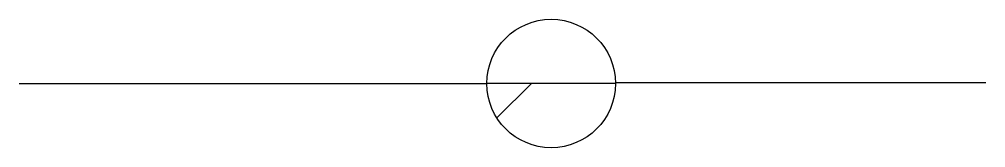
# Model space of a CAD drawing. Header units: metres. Extents: x -64354 to -61502, y -138650 to -138271.
import ezdxf

# ---------------------------------------------------------------- set-up
doc = ezdxf.new("R2010")
doc.units = ezdxf.units.M
doc.layers.add('DET1', color=1, linetype='Continuous')
doc.layers.add('G', color=3, linetype='Continuous')

msp = doc.modelspace()

# ---------------------------------------------------------------- hatches: boundary and pattern name
at = {"layer": 'DET1'}
h = msp.add_hatch(dxfattribs=at)
h.set_pattern_fill('ANSI31', scale=99.65)
h.paths.add_polyline_path([(-62974.15, -138460.45), (-62594.87, -138460.45, -1)])

# ---------------------------------------------------------------- linework, layer by layer
msp.add_line((-62594.87, -138460.45), (-62974.15, -138460.45), dxfattribs=at)
msp.add_circle((-62784.51, -138460.45), 189.64, dxfattribs=at)
at = {"layer": 'G'}
for p, q in [((-64353.79, -138460.45), (-62974.15, -138460.45)), ((-61502.38, -138458.01), (-62594.44, -138458.01))]:
    msp.add_line(p, q, dxfattribs=at)

doc.saveas('drawing.dxf')
